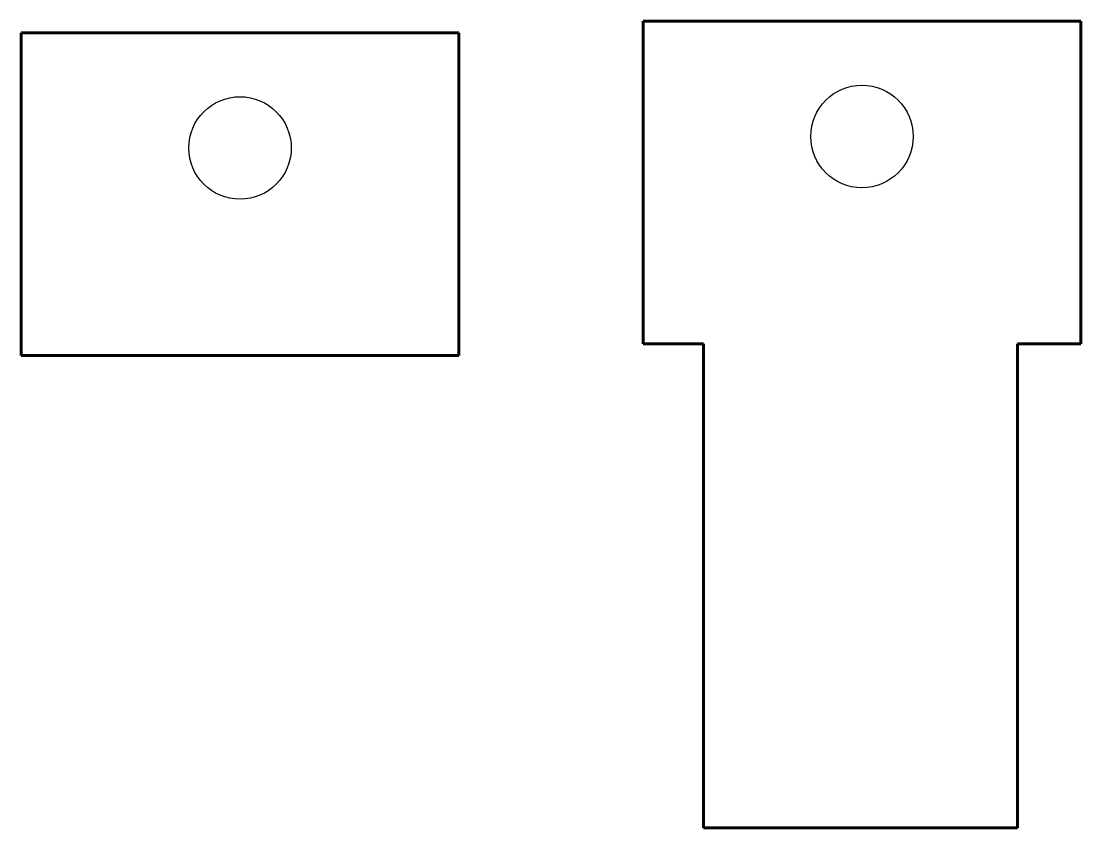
# Model space of a CAD drawing. Header units: millimetres. Extents: x 148 to 332, y -232 to -92.
import ezdxf

# ---------------------------------------------------------------- set-up
doc = ezdxf.new("R2010")
doc.units = ezdxf.units.MM
doc.linetypes.add('K5LT_BASIC', pattern=[0])

msp = doc.modelspace()

# ---------------------------------------------------------------- linework, layer by layer
at = {"color": 5, "linetype": 'K5LT_BASIC', "lineweight": 60, "true_color": 0x0000ff}
for p, q in [((255.72, -147.86), (255.72, -91.86)), ((255.72, -91.86), (331.72, -91.86)), ((331.72, -91.86), (331.72, -147.86)), ((147.72, -149.86), (147.72, -93.86)), ((147.72, -93.86), (223.72, -93.86)), ((223.72, -93.86), (223.72, -149.86)), ((255.72, -147.86), (266.22, -147.86)), ((266.22, -231.86), (266.22, -147.86)), ((320.72, -231.86), (320.72, -147.86)), ((320.72, -147.86), (331.72, -147.86)), ((147.72, -149.86), (223.72, -149.86)), ((293.72, -231.86), (266.22, -231.86)), ((293.72, -231.86), (320.72, -231.86))]:
    msp.add_line(p, q, dxfattribs=at)
for centre in [(293.72, -111.86), (185.72, -113.86)]:
    msp.add_circle(centre, 8.9)

doc.saveas('drawing.dxf')
